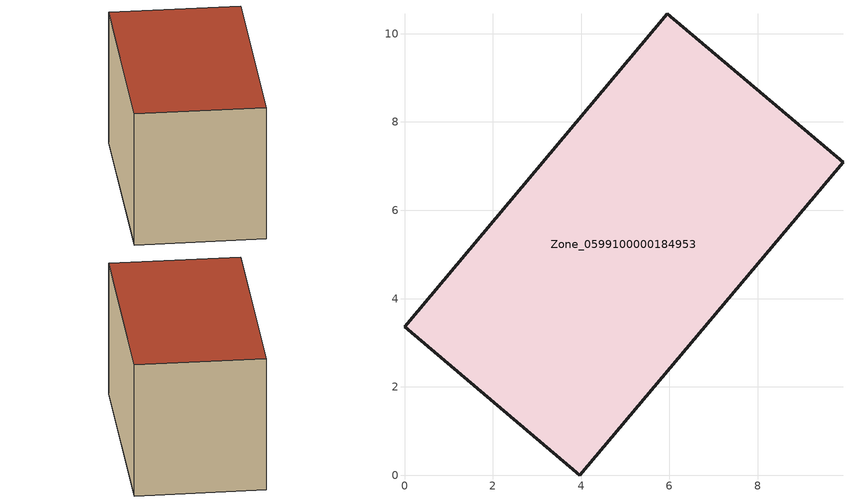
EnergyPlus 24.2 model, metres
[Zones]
Zone_0599100000184953
 floor ground (C_G): 0,3.36 5.95,10.45 9.93,7.09 3.97,0 z0.04
 wall outside (C_F): 5.95,10.45 0,3.36 3.97,0 9.93,7.09 5.95,10.45 z0.04:5.74
 roof outside (C_R): 3.97,0 9.93,7.09 5.95,10.45 0,3.36 z5.74
[BUILDING]
Pand.0599100000184953: North Axis=0; Terrain=City; Loads Convergence Tolerance Value=0.04; Temperature Convergence Tolerance Value=0.4; Solar Distribution=FullExterior; Maximum Number of Warmup Days=25; Minimum Number of Warmup Days=1
[Site:Location]
Rotterdam.The.Hague.AP_ZH_NLD Design_Conditions: Latitude=51.96; Longitude=4.45; Time Zone=1; Elevation=-4.5
[SITE:GROUNDTEMPERATURE:BUILDINGSURFACE]
18, 18, 18, 18, 18, 18, 18, 18, 18, 18, 18, 18
[MATERIAL] Thermal Absorptance=0.9; Solar Absorptance=0.7; Visible Absorptance=0.7
Name | Roughness | Thickness | Conductivity | Density | Specific Heat
G.TI.1946-1964 | MediumSmooth | 0.15 | 1 | 540 | 1210
F.TI.1946-1964 | Rough | 0.3 | 0.857143 | 1920 | 840
R.TI.1946-1964 | MediumRough | 0.2 | 0.277778 | 1500 | 1000
[CONSTRUCTION]
C_G: G.TI.1946-1964
C_F: F.TI.1946-1964
C_R: R.TI.1946-1964
[ZONE]
Zone_0599100000184953: Type=1; Multiplier=1; Ceiling Height=Autocalculate; Volume=Autocalculate; Floor Area=autocalculate; Part of Total Floor Area=Yes
[ZONEINFILTRATION:DESIGNFLOWRATE]
Infil_Zone_0599100000184953: Zone or ZoneList or Space or SpaceList=Zone_0599100000184953; Schedule=AlwaysOn; Design Flow Rate Calculation Method=Flow/Area; Flow Rate per Floor Area=0.003; Constant Term Coefficient=1; Temperature Term Coefficient=0; Velocity Term Coefficient=0; Velocity Squared Term Coefficient=0
[HVACTEMPLATE:ZONE:IDEALLOADSAIRSYSTEM]
Zone_0599100000184953: Maximum Heating Supply Air Temperature=50; Minimum Cooling Supply Air Temperature=13; Maximum Heating Supply Air Humidity Ratio=0.0156; Minimum Cooling Supply Air Humidity Ratio=0.0077; Heating Limit=NoLimit; Cooling Limit=NoLimit; Dehumidification Control Type=ConstantSensibleHeatRatio; Cooling Sensible Heat Ratio=0.7; Dehumidification Setpoint=60; Humidification Control Type=None; Humidification Setpoint=30; Outdoor Air Method=None; Outdoor Air Flow Rate per Person=0.00944; Outdoor Air Flow Rate per Zone Floor Area=0; Outdoor Air Flow Rate per Zone=0; Demand Controlled Ventilation Type=None; Outdoor Air Economizer Type=NoEconomizer; Heat Recovery Type=None; Sensible Heat Recovery Effectiveness=0.7; Latent Heat Recovery Effectiveness=0.65
[ZONECONTROL:THERMOSTAT]
ThermostatControl_Zone_0599100000184953: Zone or ZoneList=Zone_0599100000184953; Control Type Schedule=DualSetpointControlType; Control 1=Thermostat_Zone_0599100000184953; Temperature Difference Between Cutout And Setpoint=0
[THERMOSTATSETPOINT:DUALSETPOINT]
Thermostat_Zone_0599100000184953: Heating Setpoint Temperature Schedule=HeatingSetpoint_Zone_0599100000184953; Cooling Setpoint Temperature Schedule=CoolingSetpoint_Zone_0599100000184953
[SCHEDULE:COMPACT]
HeatingSetpoint_Zone_0599100000184953: Through: 12/31, For: AllDays, Until: 24:00, 21
CoolingSetpoint_Zone_0599100000184953: Through: 12/31, For: AllDays, Until: 24:00, 24
DualSetpointControlType: Through: 12/31, For: AllDays, Until: 24:00, 4
AlwaysOn: Through: 12/31, For: AllDays, Until: 24:00, 1
